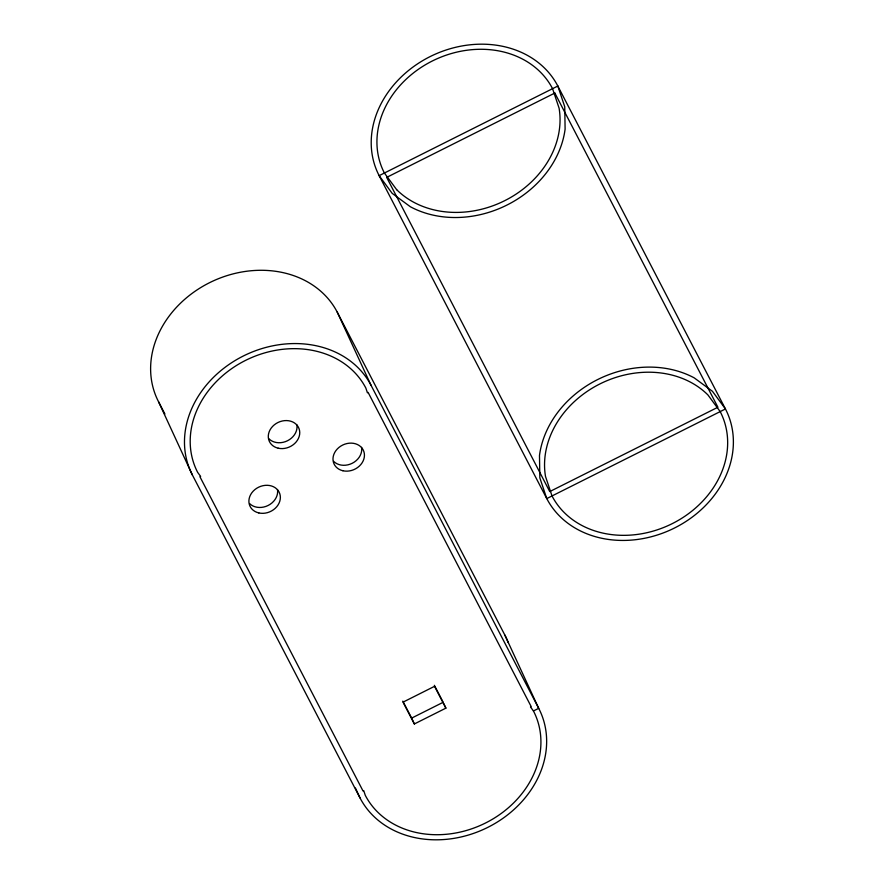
<?xml version="1.0" encoding="UTF-8"?>
<svg xmlns="http://www.w3.org/2000/svg" width="884" height="884" viewBox="0 0 884 884"><rect width="100%" height="100%" fill="white"/><g stroke="black" fill="none" stroke-linecap="round" stroke-linejoin="round"><path stroke-width="1.33" d="M443.713 703.454L445.879 708.15L414.353 723.963L411.646 718.106L443.171 702.283L434.364 685.31M533.45 710.968L530.499 706.957L531.185 706.603L368.109 392.419L367.412 392.761L365.843 388.054A94.091 78.643 -24.8 0 0 245.52 360.407A94.091 78.643 -24.8 0 0 197.673 472.41L200.635 476.421L199.939 476.763L363.015 790.959L363.711 790.616L365.28 795.324A94.091 78.643 -24.8 0 0 485.603 822.971A94.091 78.643 -24.8 0 0 533.45 710.968L538.71 708.338L504.852 635.066L337.235 312.14A99.969 83.56 -24.8 0 0 209.398 282.769A99.969 83.56 -24.8 0 0 158.556 401.767L192.414 475.039L360.031 797.965A99.969 83.56 -24.8 0 0 487.869 827.336A99.969 83.56 -24.8 0 0 538.71 708.338L371.092 385.413L337.235 312.14M445.879 708.15L434.552 686.327L403.027 702.15L414.353 723.963M402.828 701.134L411.646 718.106M158.556 401.767L164.91 413.999M355.434 788.031L360.031 797.965M192.414 475.039A99.969 83.56 -24.8 0 1 243.255 356.042A99.969 83.56 -24.8 0 1 371.092 385.413M504.852 635.066A99.969 83.56 -24.8 0 1 508.189 642.535M361.578 447.381A16.166 13.514 -24.8 0 1 352.23 463.282A16.166 13.514 -24.8 0 1 333.655 461.382M296.88 424.828A16.166 13.514 -24.8 0 1 287.543 440.729A16.166 13.514 -24.8 0 1 268.968 438.84M277.488 489.559A16.166 13.514 -24.8 0 1 268.15 505.46A16.166 13.514 -24.8 0 1 249.575 503.56M557.826 86.035L379.148 175.662L546.765 498.587A99.969 83.56 -24.8 0 0 674.602 527.958A99.969 83.56 -24.8 0 0 725.444 408.961L557.826 86.035A99.969 83.56 -24.8 0 0 429.978 56.664A99.969 83.56 -24.8 0 0 379.148 175.662L392.164 193.342L410.375 206.757A99.969 83.56 -24.8 0 0 565.108 129.13L564.743 106.765L557.826 86.035M554.832 93.041L386.673 177.397L549.749 491.581L717.918 407.237L554.832 93.041M725.444 408.961L546.765 498.587L539.837 477.857L539.483 455.492A99.969 83.56 -24.8 0 1 694.216 377.866L712.427 391.281L725.444 408.961M720.184 411.59L707.94 394.96A94.091 78.643 -24.8 0 0 599.86 383.954A94.091 78.643 -24.8 0 0 545.505 476.443L552.014 495.946A94.091 78.643 -24.8 0 0 672.337 523.593A94.091 78.643 -24.8 0 0 720.184 411.59M396.651 189.662L384.407 173.032A94.091 78.643 -24.8 0 1 432.243 61.029A94.091 78.643 -24.8 0 1 552.566 88.676L559.086 108.18A94.091 78.643 -24.8 0 1 504.731 200.668A94.091 78.643 -24.8 0 1 396.651 189.662M258.813 512.93A16.166 13.514 -24.8 0 0 280.206 495.427A16.166 13.514 -24.8 0 0 254.868 489.603A16.166 13.514 -24.8 0 0 258.813 512.93M342.904 470.752A16.166 13.514 -24.8 0 0 364.285 453.249A16.166 13.514 -24.8 0 0 338.959 447.426A16.166 13.514 -24.8 0 0 342.904 470.752M278.206 448.199A16.166 13.514 -24.8 0 0 299.588 430.696A16.166 13.514 -24.8 0 0 274.261 424.873A16.166 13.514 -24.8 0 0 278.206 448.199"/></g></svg>
